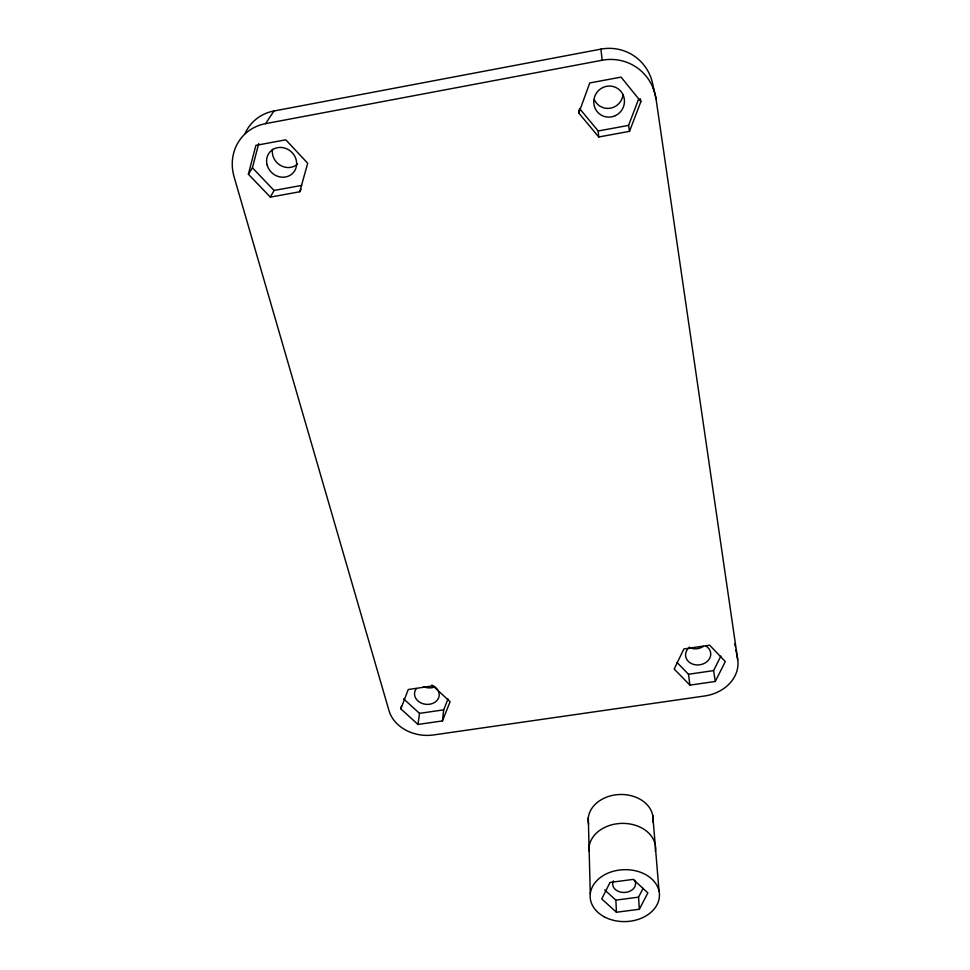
<?xml version="1.0" encoding="UTF-8"?>
<svg xmlns="http://www.w3.org/2000/svg" width="970" height="970" viewBox="0 0 970 970"><rect width="100%" height="100%" fill="white"/><g stroke="black" fill="none" stroke-linecap="round" stroke-linejoin="round"><path stroke-width="1.45" d="M401.301 706.16L400.877 708.9L417.997 724.457L442.441 720.916L443.678 709.846L448.007 698.946M417.997 724.457L419.501 713.362L403.617 698.873M248.393 174.212L255.874 145.391L285.762 139.801L307.696 163.239L299.766 191.745L270.351 197.128L248.393 174.212L252.418 167.81L258.723 143.572M578.811 113.078L589.748 82.959L621.055 77.115L640.891 101.595L629.518 131.35L598.732 136.988L578.811 113.078L578.678 110.204M400.877 708.9L408.224 689.524L432.996 685.875L450.092 701.722L442.441 720.916M629.518 131.35L628.572 125.397L638.733 98.782M715.29 681.461L725.293 661.576L709.64 645.171L683.898 648.954L674.186 669.033L689.912 685.135L715.29 681.461L713.593 670.61L720.831 656.12M299.766 191.745L301.1 189.101M639.351 909.266L647.863 892.909L633.216 879.378L610.021 882.445L601.739 898.935L616.435 912.236L639.351 909.266L638.551 897.153L643.086 888.387M270.351 197.128L274.073 190.472L301.658 185.415M265.586 123.639L273.964 110.98L600.915 49.13A46.257 45.105 -62.5 0 1 653.198 86.706L656.023 98.794L737.734 659.77A38.351 31.452 -6.5 0 1 704.644 695.987L433.578 734.945A37.527 30.361 6.2 0 1 388.994 710.634L234.097 176.855A47.433 43.347 41.5 0 1 265.586 123.639L602.2 60.237A47.494 46.39 -58.2 0 1 656.023 98.794M579.478 108.458L598.199 130.974L628.572 125.397M419.501 713.362L443.678 709.846M677.072 662.534L688.494 674.259L713.593 670.61M604.674 889.939L615.865 900.124L638.551 897.153M252.418 167.81L274.073 190.472M640.345 98.782L640.891 101.595M734.799 643.765L735.333 646.675M735.866 649.585L737.734 659.77M653.198 86.706L653.853 91.192M688.494 674.259L689.912 685.135M600.915 49.13L602.2 60.237M598.199 130.974L598.732 136.988M652.774 815.527L659.079 891.442M615.865 900.124L616.435 912.236M588.293 817.71L590.281 893.637M245.07 133.46A46.123 42.292 42.9 0 1 273.964 110.98M623.055 94.466A15.35 14.974 -63 0 1 594.404 99.789M297.487 164.088A15.314 14.041 43.1 0 1 280.33 165.312A15.314 14.041 43.1 0 1 272.509 149.271M431.565 685.159A12.38 10.052 6.3 0 1 438.003 699.079A12.38 10.052 6.3 0 1 420.895 702.91A12.38 10.052 6.3 0 1 416.409 688.554M434.608 686.978A12.173 9.967 6.4 0 1 423.429 686.59M705.857 645.971A12.646 10.415 -6.6 0 1 707.7 660.982A12.646 10.415 -6.6 0 1 689.379 662.34A12.646 10.415 -6.6 0 1 689.597 647.172M703.395 646.408A12.44 10.306 -6.8 0 1 689.221 647.463M588.608 824.257A32.495 25.147 -1.9 0 1 619.781 794.503A32.495 25.147 -1.9 0 1 652.907 822.099M588.984 850.908A33.332 25.475 -1.8 0 1 618.763 823.566A33.332 25.475 -1.8 0 1 655.199 844.724M655.405 846.034A33.332 25.475 -1.8 0 1 655.332 851.381M634.586 880.251A11.434 8.609 -1.7 0 1 624.401 892.461A11.434 8.609 -1.7 0 1 613.428 880.93M615.368 115.648A15.641 15.265 -60.1 0 0 618.12 88.816A15.641 15.265 -60.1 0 0 593.834 100.298A15.641 15.265 -60.1 0 0 615.368 115.648M267.126 164.961A15.605 14.283 42.1 0 0 292.297 173.691A15.605 14.283 42.1 0 0 285.459 148.301A15.605 14.283 42.1 0 0 267.126 164.961M604.067 916.711A34.665 25.96 -1.7 0 0 659.212 898.22A34.665 25.96 -1.7 0 0 611.088 871.957A34.665 25.96 -1.7 0 0 604.067 916.711"/></g></svg>
